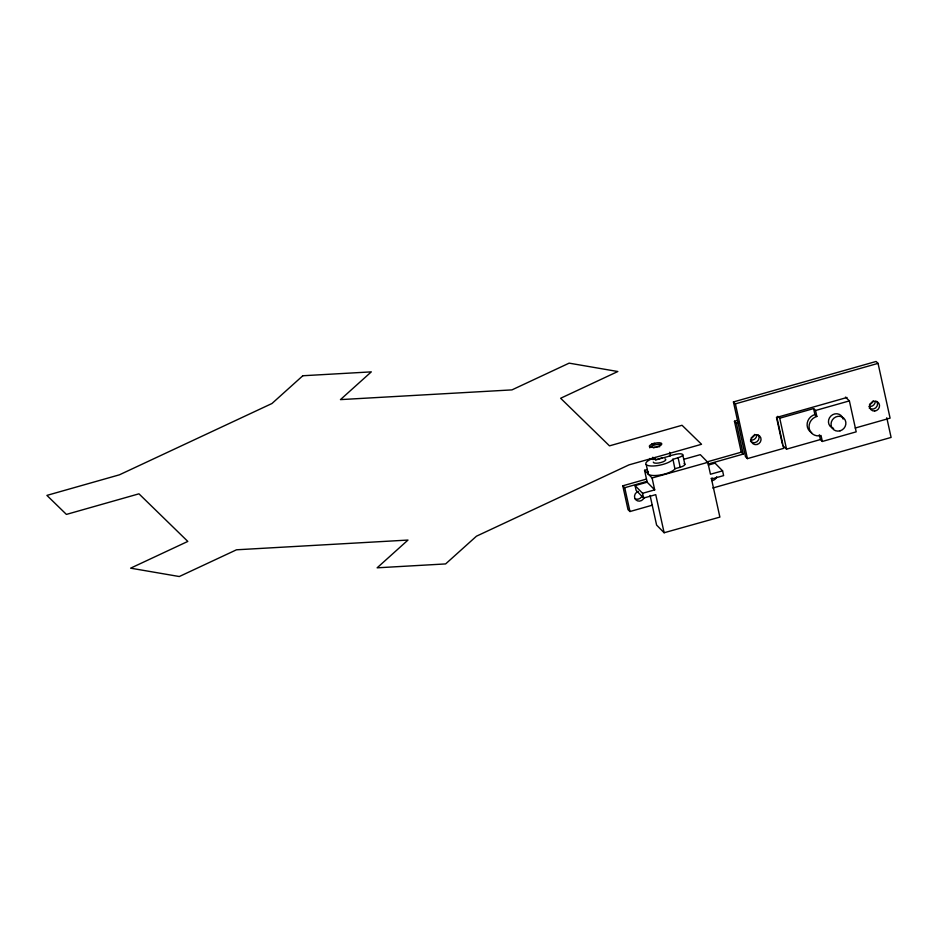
<?xml version="1.0" encoding="UTF-8"?>
<svg xmlns="http://www.w3.org/2000/svg" width="938" height="938" viewBox="0 0 938 938"><rect width="100%" height="100%" fill="white"/><g stroke="black" fill="none" stroke-linecap="round" stroke-linejoin="round"><path stroke-width="1.41" d="M669.38 455.868L674.961 454.508A6.39 1.935 -12.4 0 1 682.583 454.414A6.39 1.935 -12.4 0 1 678.092 457.709L672.827 459.397A14.07 4.256 -12.4 0 1 651.558 465.998A14.07 4.256 -12.4 0 1 651.758 458.846M672.921 459.163L674.926 468.918A14.07 4.256 -12.4 0 1 657.972 475.32A14.07 4.256 -12.4 0 1 648.381 471.873M847.014 397.478L776.899 417.375L783.699 448.329L747.434 458.623L745.487 456.724L733.434 401.945L876.092 361.47L878.05 363.369L890.092 418.137L855.21 428.033M733.434 401.945L735.392 403.856L878.05 363.369M708.366 463.982L743.213 454.098L741.255 452.186L734.454 421.232L737.245 420.447M734.454 421.232L736.4 423.132L739.191 422.346M777.778 416.296L779.736 418.207L813.586 408.593L815.532 410.492L816.846 416.449A10.236 9.568 -45.7 0 0 809.271 428.725A10.236 9.568 -45.7 0 0 821.031 435.502L822.345 441.458L856.195 431.843L849.382 400.889L845.478 397.091M815.532 410.492L849.382 400.889M652.438 505.148L629.973 511.527L628.014 509.627L622.785 485.814L646.481 479.084M706.408 462.082L741.255 452.186M622.785 485.814L624.731 487.713L647.032 481.382M782.644 445.362L786.536 449.161L820.387 439.559L822.345 441.458M712.798 488.018L891.1 437.425L886.773 417.762M647.173 482.202L635.061 485.603L642.577 493.282L654.701 489.882L647.173 482.202L644.558 470.301L647.349 469.516M683.591 459.35L700.311 454.66L707.838 462.34L710.453 474.241L722.577 470.853L723.62 475.613L711.496 479.013L719.88 517.108L664.127 532.749L656.6 525.069L650.081 495.428M675.02 468.695L680.191 467.241A6.39 1.935 -12.4 0 0 684.072 463.583M644.558 470.301L652.086 477.981L707.838 462.34M708.319 465.049L715.049 463.161L722.577 470.853M635.061 485.603L636.105 490.363L643.632 498.055L655.744 494.654L664.127 532.749M652.778 457.263L655.814 459.89L670.4 455.845L669.615 452.268M813.586 408.593L814.899 414.549L816.846 416.449M819.343 434.786L820.387 439.559M779.736 418.207L786.536 449.161M776.453 417.211L782.327 443.955M735.392 403.856L747.434 458.623M736.4 423.132L743.213 454.098M682.782 454.883L684.881 464.416M678.092 457.709L680.191 467.241M655.299 457.51L655.814 459.89M652.086 477.981L654.701 489.882M646.223 464.615L648.322 474.136M642.577 493.282L643.632 498.055M624.731 487.713L629.973 511.527M833.601 428.385A7.668 7.176 -45.7 0 1 830.88 416.015A7.668 7.176 -45.7 0 1 843.121 419.11M811.628 432.746A10.236 9.568 -45.7 0 1 807.255 422.968A10.236 9.568 -45.7 0 1 814.899 414.549M758.572 435.255A5.112 4.784 -45.7 0 1 750.506 441.376M876.901 401.394A5.112 4.784 -45.7 0 1 869.174 407.948M644.16 497.386A5.112 4.784 -45.7 0 1 635.776 499.755A5.112 4.784 -45.7 0 1 638.391 491.43M875.318 401.464A5.112 4.784 -45.7 0 1 868.858 406.377M756.837 435.009A5.112 4.784 -45.7 0 1 750.47 440.016M754.68 434.388A5.112 4.784 -45.7 0 1 751.08 438.023M716.691 476.797A5.112 4.784 -45.7 0 1 711.743 480.561M642.202 495.487A5.112 4.784 -45.7 0 1 634.815 498.629M712.294 477.946A5.112 4.784 -45.7 0 1 711.074 478.462M873.137 400.854A5.112 4.784 -45.7 0 1 869.467 404.419M665.007 458.811A6.39 1.935 -12.4 0 1 661.126 462.469A6.39 1.935 -12.4 0 1 653.305 462.106M653.54 447.883A6.39 1.935 -12.4 0 1 655.064 447.391M656.694 447.016A6.39 1.935 -12.4 0 1 659.801 446.676M649.788 447.836A6.39 1.935 -12.4 0 1 654.548 445.011A6.39 1.935 -12.4 0 1 661.525 444.589M662.38 457.732A8.958 2.708 -12.4 0 1 657.972 458.952M655.709 459.292A8.958 2.708 -12.4 0 1 649.635 458.506M652.133 443.85L654.595 443.475L652.262 443.721M302.822 375.751L271.973 403.504L119.431 474.816L46.9 495.393L66.41 514.411L138.953 493.822L187.811 541.425L130.617 568.17L179.299 576.53L236.493 549.797L407.983 540.065L377.135 567.818L445.62 563.926L476.469 536.184L628.999 464.873L701.542 444.284L682.032 425.277L609.489 445.855L560.631 398.263L617.825 371.518L569.143 363.147L511.949 389.891L340.459 399.611L371.307 371.87L302.822 375.751M652.391 447.403A6.39 1.935 -12.4 0 0 661.771 443.826A6.39 1.935 -12.4 0 0 652.379 443.991A6.39 1.935 -12.4 0 0 652.391 447.403M840.038 430.847A7.668 7.176 -45.7 0 0 843.966 418.348A7.668 7.176 -45.7 0 0 831.396 421.924A7.668 7.176 -45.7 0 0 840.038 430.847M757.165 444.471A5.112 4.784 -45.7 0 0 759.78 436.147A5.112 4.784 -45.7 0 0 751.408 438.515A5.112 4.784 -45.7 0 0 757.165 444.471M874.638 411.032A5.112 4.784 -45.7 0 0 878.859 403.293A5.112 4.784 -45.7 0 0 870.288 403.95A5.112 4.784 -45.7 0 0 874.638 411.032"/></g></svg>
